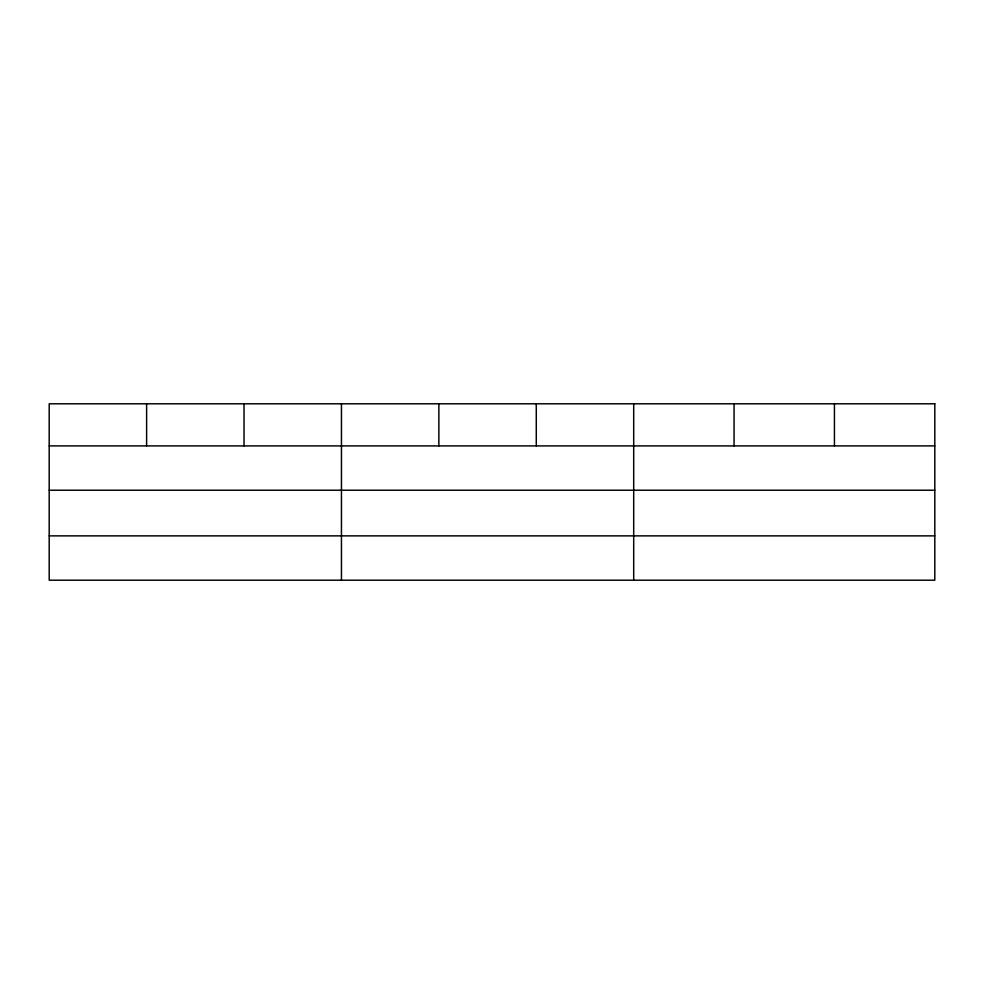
<?xml version="1.0" encoding="UTF-8"?>
<svg xmlns="http://www.w3.org/2000/svg" width="984" height="984" viewBox="0 0 984 984"><rect width="100%" height="100%" fill="white"/><g stroke="black" fill="none" stroke-linecap="round" stroke-linejoin="round"><path stroke-width="1.48" d="M49.2 445.9L934.8 445.9M49.2 490.216L934.8 490.216M49.2 535.874L934.8 535.874M834.432 403.797L834.432 445.9M734.064 403.797L734.064 445.9M633.696 403.797L633.696 580.203M536.28 403.797L536.28 445.9M438.864 403.797L438.864 445.9M341.448 403.797L341.448 580.203M244.032 403.797L244.032 445.9M146.616 403.797L146.616 445.9M934.8 403.797L49.2 403.797L49.2 580.203L934.8 580.203L934.8 403.797"/></g></svg>
